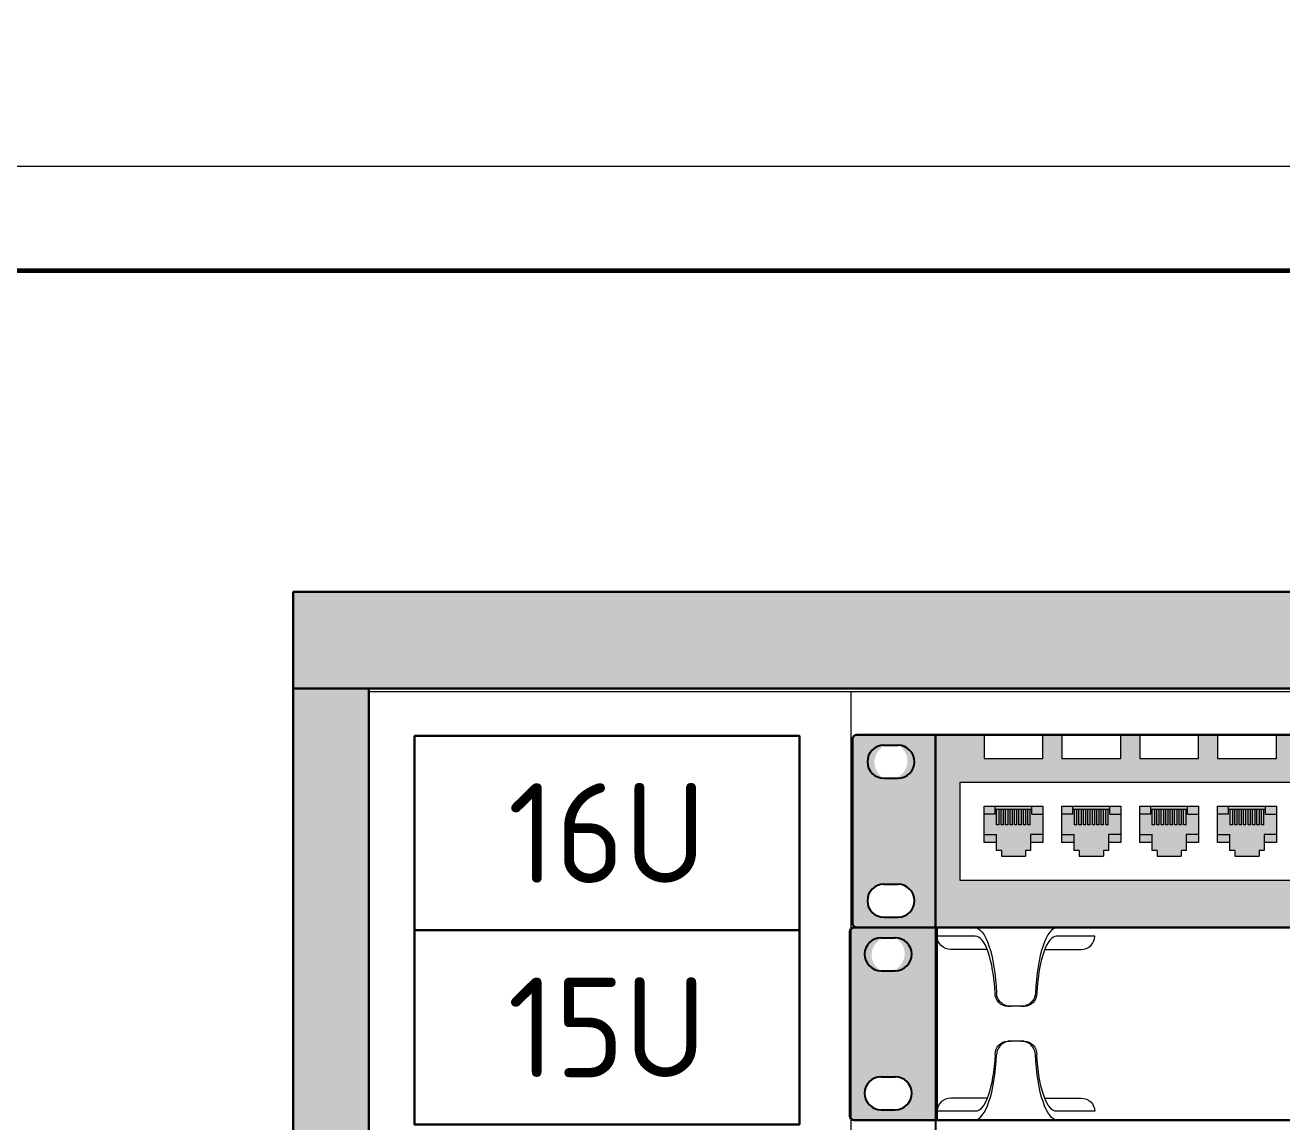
# Model space of a CAD drawing. Header units: millimetres. Extents: x -695119 to 412940, y -249585 to 622758.
# Drawn here: x -480843 to -474848, y 90514 to 95744 of the extents above; entities that cross this region are included whole.
import ezdxf

# ---------------------------------------------------------------- set-up
doc = ezdxf.new("R2010")
doc.units = ezdxf.units.MM
doc.layers.add('(АР) Текст', color=7, linetype='Continuous', lineweight=25)
doc.layers.add('__ФОРМАТ', color=7, linetype='Continuous', lineweight=40)
doc.layers.add('Границы листа', color=7, linetype='Continuous', lineweight=0, plot=False)
doc.styles.add('GOST-2.304_Type-B_italic', font='')
doc.styles.get("Standard").update_dxf_attribs({"font": ''})
doc.styles.get('GOST-2.304_Type-B_italic').set_extended_font_data('GOST type B')
doc.styles.get('Standard').set_extended_font_data('GOST type B')

# ---------------------------------------------------------------- blocks, each defined once
blk = doc.blocks.new('*U12')
at = {"lineweight": -2}
blk.add_lwpolyline([(20, 5), (415, 5), (415, 292), (20, 292)], close=True, dxfattribs=at)
at = {"layer": 'Границы листа'}
blk.add_lwpolyline([(420, 0), (0, 0), (0, 297), (420, 297)], close=True, dxfattribs=at)
at = {"lineweight": 13, "oblique": 10, "flags": 8}
blk.add_attdef('ФОРМАТ', (380.942, 1.118), '', height=3, dxfattribs=at)
blk = doc.blocks.new('Органайзер1U')
at = {"ltscale": 10}
h = blk.add_hatch(color=256, dxfattribs=at)
h.set_gradient(color1=(255, 255, 255), rotation=45, one_color=1, tint=1, name='CYLINDER')
h.paths.add_polyline_path([(2213, -0.2), (2403, -0.2, 0.41423), (2413, 9.8), (2413, 429.8, 0.414197), (2403, 439.8), (2213, 439.8)])
h.paths.add_polyline_path([(2308.9, 341, 0.918324), (2341.3, 416.1, 0.918324)], flags=16)
h.paths.add_polyline_path([(2308.9, 98.6), (2341.3, 98.6, -1), (2341.3, 23.5), (2308.9, 23.5, -1)], flags=16)
h.paths.add_polyline_path([(-2413, 9.8, 0.414197), (-2403, -0.2), (-2213, -0.2), (-2213, 439.8), (-2403, 439.8, 0.41423), (-2413, 429.8)])
h.paths.add_polyline_path([(-2341.3, 341, 0.918324), (-2308.9, 416.1, 0.918324)], flags=16)
h.paths.add_polyline_path([(-2341.3, 98.6), (-2308.9, 98.6, -1), (-2308.9, 23.5), (-2341.3, 23.5, -1)], flags=16)
at = {"color": 0}
for p, q in [((-2213, -0.2), (-2213, 439.8)), ((-2341.3, 416.1), (-2308.9, 416.1)), ((-2341.3, 341), (-2308.9, 341)), ((-2341.3, 98.6), (-2308.9, 98.6)), ((-2341.3, 23.5), (-2308.9, 23.5))]:
    blk.add_line(p, q, dxfattribs=at)
at = {"lineweight": 9}
for p, q in [((-2126.1, 419.7, 323.2), (-2213, 419.7, 20)), ((-1853.3, 419.7, 20), (-1940.2, 419.7, 323.2)), ((-2098.8, 389.7, 310.5), (-2181.8, 389.7, 40)), ((-1967.5, 389.7, 310.5), (-1884.5, 389.7, 40)), ((-2014.3, 259.8, 472.7), (-2052, 259.8, 472.7)), ((-2052, 259.8, 472.7), (-2045.6, 259.8, 495)), ((-2020.7, 259.8, 495), (-2014.3, 259.8, 472.7)), ((-2014.3, 179.8, 472.7), (-2052, 179.8, 472.7)), ((-2052, 179.8, 472.7), (-2045.6, 179.8, 495)), ((-2020.7, 179.8, 495), (-2014.3, 179.8, 472.7)), ((-2098.8, 50, 310.5), (-2181.8, 50, 40)), ((-1967.5, 50, 310.5), (-1884.5, 50, 40)), ((-2126.1, 20, 323.2), (-2213, 20, 20)), ((-1853.3, 20, 20), (-1940.2, 20, 323.2))]:
    blk.add_line(p, q, dxfattribs=at)
at = {"lineweight": 30, "ltscale": 10}
for points in [[(-2403, 439.8), (2403, 439.8)], [(-2413, 9.8), (-2413, 429.8)], [(2403, -0.2), (-2403, -0.2)]]:
    blk.add_lwpolyline(points, dxfattribs=at)
at = {"lineweight": 30}
for centre, start, end in [((-2403, 429.8), 90, 180), ((-2403, 9.8), 180, 270)]:
    blk.add_arc(centre, 10, start, end, dxfattribs=at)
at = {"color": 0}
for centre, start, end in [((-2341.3, 378.6), 90, 270), ((-2308.9, 378.6), 270, 90), ((-2341.3, 61.1), 90, 270), ((-2308.9, 61.1), 270, 90)]:
    blk.add_arc(centre, 37.6, start, end, dxfattribs=at)
at = {"lineweight": 9, "extrusion": (-0.275637, -3.86225e-05, -0.961262)}
blk.add_arc((-290, 2102.8, 111.3), 30, 0.0084, 90.0077, dxfattribs=at)
at = {"lineweight": 9, "extrusion": (0.275637, -3.86225e-05, -0.961262)}
blk.add_arc((289.5, -1806, -1009.6), 30, 89.9923, 179.9916, dxfattribs=at)
at = {"lineweight": 9, "extrusion": (-0.275637, 3.86225e-05, -0.961262)}
blk.add_arc((-149.6, 2102.8, 111.3), 30, 89.9923, 179.9916, dxfattribs=at)
at = {"lineweight": 9, "extrusion": (0.275637, 3.86225e-05, -0.961262)}
blk.add_arc((150.2, -1806, -1009.6), 30, 0.0084, 90.0077, dxfattribs=at)
at = {"lineweight": 9, "extrusion": (0.961262, -6.12038e-17, -0.275637)}
blk.add_ellipse((-2127.9, 261.5, 316.9), major_axis=(51.1, 0, 178.1), ratio=0.961262, start_param=-1.580604, end_param=-0.159207, dxfattribs=at)
at = {"lineweight": 9, "extrusion": (0.961262, 6.12038e-17, 0.275637)}
for centre, major_axis, start_param, end_param in [((-1938.4, 261.5, 316.9), (-51.1, 0, 178.1), -1.580604, -0.159207), ((-1941, 262.2, 325.9), (-45.1, 0, 157.4), 4.69506, 6.107426)]:
    blk.add_ellipse(centre, major_axis=major_axis, ratio=0.961262, start_param=start_param, end_param=end_param, dxfattribs=at)
at = {"lineweight": 9, "extrusion": (-9.99013e-30, -1.95922e-16, -1)}
blk.add_ellipse((-2181.8, 419.7, 40), major_axis=(-31.2, 0), ratio=0.961262, start_param=-1.570796, end_param=0, dxfattribs=at)
at = {"lineweight": 9, "extrusion": (-0.961262, 6.12038e-17, 0.275637)}
blk.add_ellipse((-2125.3, 262.2, 325.9), major_axis=(45.1, 0, 157.4), ratio=0.961262, start_param=0.175759, end_param=1.588125, dxfattribs=at)
at = {"lineweight": 9}
for centre, major_axis in [((-1884.5, 419.7, 40), (31.2, 0)), ((-2181.8, 20, 40), (-31.2, 0))]:
    blk.add_ellipse(centre, major_axis=major_axis, ratio=0.961262, start_param=-1.570796, end_param=0, dxfattribs=at)
at = {"lineweight": 9, "extrusion": (-0.961262, -6.12038e-17, 0.275637)}
blk.add_ellipse((-2127.9, 178.1, 316.9), major_axis=(51.1, 0, 178.1), ratio=0.961262, start_param=-1.580604, end_param=-0.159207, dxfattribs=at)
at = {"lineweight": 9, "extrusion": (0.961262, 6.12038e-17, -0.275637)}
blk.add_ellipse((-2125.3, 177.4, 325.9), major_axis=(45.1, 0, 157.4), ratio=0.961262, start_param=0.175759, end_param=1.588125, dxfattribs=at)
at = {"lineweight": 9, "extrusion": (-0.961262, 6.12038e-17, -0.275637)}
for centre, major_axis, start_param, end_param in [((-1938.4, 178.1, 316.9), (-51.1, 0, 178.1), -1.580604, -0.159207), ((-1941, 177.4, 325.9), (-45.1, 0, 157.4), 4.69506, 6.107426)]:
    blk.add_ellipse(centre, major_axis=major_axis, ratio=0.961262, start_param=start_param, end_param=end_param, dxfattribs=at)
at = {"lineweight": 9, "extrusion": (9.99013e-30, 1.95922e-16, -1)}
blk.add_ellipse((-1884.5, 20, 40), major_axis=(31.2, 0), ratio=0.961262, start_param=-1.570796, end_param=0, dxfattribs=at)
at = {"lineweight": 9}
for points in [[(-2097.2, 389.7, 315.2), (-2097.2, 389.7, 315.2), (-2097.3, 389.7, 315.2), (-2097.3, 389.7, 315.2)], [(-2097.2, 389.7, 315.2), (-2097.2, 389.7, 315.2), (-2097.3, 389.7, 315.2), (-2097.3, 389.7, 315.2)], [(-1969, 389.7, 315.2), (-1969, 389.7, 315.2), (-1969.1, 389.7, 315.2), (-1969.1, 389.7, 315.2)], [(-1969, 389.7, 315.2), (-1969, 389.7, 315.2), (-1969.1, 389.7, 315.2), (-1969.1, 389.7, 315.2)]]:
    blk.add_open_spline(points, degree=3, dxfattribs=at)
for points, knots in [([(-2045.6, 259.8, 495), (-2047.5, 259.8, 495), (-2049.6, 260, 495), (-2053.6, 260.7, 495), (-2055.6, 261.3, 495.1), (-2059.4, 262.8, 495), (-2061.3, 263.8, 495), (-2064.7, 266, 495), (-2066.3, 267.2, 495), (-2069.1, 269.9, 494.9), (-2070.4, 271.4, 494.8), (-2072.7, 274.6, 494.6), (-2073.8, 276.4, 494.4), (-2075.5, 280.1, 494.1), (-2076.1, 282, 493.9), (-2077.1, 285.9, 493.4), (-2077.3, 287.9, 493.1), (-2077.4, 289.8, 492.8)], [18.612291, 18.612291, 18.612291, 18.612291, 19.195929, 19.195929, 19.779566, 19.779566, 20.363204, 20.363204, 20.946842, 20.946842, 21.522754, 21.522754, 22.098666, 22.098666, 22.674578, 22.674578, 23.250457, 23.250457, 23.250457, 23.250457]), ([(-1988.9, 289.8, 492.8), (-1989, 287.9, 493.1), (-1989.2, 285.9, 493.4), (-1990.2, 282.1, 493.9), (-1990.8, 280.1, 494.1), (-1992.5, 276.5, 494.4), (-1993.5, 274.7, 494.6), (-1995.9, 271.4, 494.8), (-1997.2, 270, 494.9), (-2000, 267.3, 495), (-2001.5, 266, 495), (-2005, 263.8, 495), (-2006.8, 262.8, 495), (-2010.7, 261.3, 495.1), (-2012.7, 260.7, 495), (-2016.7, 260, 495), (-2018.7, 259.8, 495), (-2020.7, 259.8, 495)], [4.570415, 4.570415, 4.570415, 4.570415, 5.143883, 5.143883, 5.717385, 5.717385, 6.290887, 6.290887, 6.864388, 6.864388, 7.450436, 7.450436, 8.036484, 8.036484, 8.622531, 8.622531, 9.208579, 9.208579, 9.208579, 9.208579]), ([(-2045.6, 179.8, 495), (-2047.5, 179.8, 495), (-2049.6, 179.7, 495), (-2053.6, 178.9, 495), (-2055.6, 178.3, 495.1), (-2059.4, 176.8, 495), (-2061.3, 175.9, 495), (-2064.7, 173.7, 495), (-2066.3, 172.4, 495), (-2069.1, 169.7, 494.9), (-2070.4, 168.3, 494.8), (-2072.7, 165, 494.6), (-2073.8, 163.2, 494.4), (-2075.5, 159.5, 494.1), (-2076.1, 157.6, 493.9), (-2077.1, 153.7, 493.4), (-2077.3, 151.8, 493.1), (-2077.4, 149.9, 492.8)], [18.612291, 18.612291, 18.612291, 18.612291, 19.195929, 19.195929, 19.779566, 19.779566, 20.363204, 20.363204, 20.946842, 20.946842, 21.522754, 21.522754, 22.098666, 22.098666, 22.674578, 22.674578, 23.250457, 23.250457, 23.250457, 23.250457]), ([(-1988.9, 149.9, 492.8), (-1989, 151.8, 493.1), (-1989.2, 153.7, 493.4), (-1990.2, 157.6, 493.9), (-1990.8, 159.5, 494.1), (-1992.5, 163.2, 494.4), (-1993.5, 164.9, 494.6), (-1995.9, 168.2, 494.8), (-1997.2, 169.7, 494.9), (-2000, 172.4, 495), (-2001.5, 173.6, 495), (-2005, 175.8, 495), (-2006.8, 176.8, 495), (-2010.7, 178.3, 495.1), (-2012.7, 178.9, 495), (-2016.7, 179.7, 495), (-2018.7, 179.8, 495), (-2020.7, 179.8, 495)], [4.570415, 4.570415, 4.570415, 4.570415, 5.143883, 5.143883, 5.717385, 5.717385, 6.290887, 6.290887, 6.864388, 6.864388, 7.450436, 7.450436, 8.036484, 8.036484, 8.622531, 8.622531, 9.208579, 9.208579, 9.208579, 9.208579])]:
    blk.add_open_spline(points, degree=3, knots=knots, dxfattribs=at)
blk = doc.blocks.new('24_port')
at = {"ltscale": 10}
h = blk.add_hatch(color=256, dxfattribs=at)
h.set_gradient(color1=(230, 230, 230), color2=(232, 232, 232), rotation=45, one_color=1, tint=0.91, name='CYLINDER')
h.paths.add_polyline_path([(-2413, 10, 0.414214), (-2403, 0), (-2223, 0), (-2223, 440), (-2403, 440, 0.414214), (-2413, 430)])
h.paths.add_polyline_path([(-2341.3, 98.8), (-2308.9, 98.8, -1), (-2308.9, 23.7), (-2341.3, 23.7, -1)], flags=16)
h.paths.add_polyline_path([(-2341.3, 341.2, 0.918324), (-2308.9, 416.3, 0.918324)], flags=16)
h.paths.add_polyline_path([(2413, 430, 0.414214), (2403, 440), (2223, 440), (2223, 0), (2403, 0, 0.414214), (2413, 10)])
h.paths.add_polyline_path([(2308.9, 341.2, 0.918324), (2341.3, 416.3, 0.918324)], flags=16)
h.paths.add_polyline_path([(2308.9, 98.8), (2341.3, 98.8, -1), (2341.3, 23.7), (2308.9, 23.7, -1)], flags=16)
h = blk.add_hatch(color=256, dxfattribs=at)
h.set_gradient(color1=(230, 230, 230), color2=(232, 232, 232), rotation=45, one_color=1, tint=0.91, name='CYLINDER')
h.paths.add_polyline_path([(2223, 0), (2223, 440), (2112.5, 440), (2112.5, 385.8), (1978, 385.8), (1978, 440), (1934.6, 440), (1934.6, 385.8), (1800.1, 385.8), (1800.1, 440), (1756.8, 440), (1756.8, 385.8), (1622.3, 385.8), (1622.3, 440), (1578.9, 440), (1578.9, 385.8), (1444.5, 385.8), (1444.5, 440), (1401.1, 440), (1401.1, 385.8), (1266.6, 385.8), (1266.6, 440), (1223.3, 440), (1223.3, 385.8), (1088.8, 385.8), (1088.8, 440), (1045.4, 440), (1045.4, 385.8), (910.9, 385.8), (910.9, 440), (867.6, 440), (867.6, 385.8), (733.1, 385.8), (733.1, 440), (689.7, 440), (689.7, 385.8), (555.3, 385.8), (555.3, 440), (511.9, 440), (511.9, 385.8), (377.4, 385.8), (377.4, 440), (334.1, 440), (334.1, 385.8), (199.6, 385.8), (199.6, 440), (156.2, 440), (156.2, 385.8), (21.7, 385.8), (21.7, 440), (-21.6, 440), (-21.6, 385.8), (-156.1, 385.8), (-156.1, 440), (-199.5, 440), (-199.5, 385.8), (-333.9, 385.8), (-333.9, 440), (-377.3, 440), (-377.3, 385.8), (-511.8, 385.8), (-511.8, 440), (-555.1, 440), (-555.1, 385.8), (-689.6, 385.8), (-689.6, 440), (-733, 440), (-733, 385.8), (-867.5, 385.8), (-867.5, 440), (-910.8, 440), (-910.8, 385.8), (-1045.3, 385.8), (-1045.3, 440), (-1088.7, 440), (-1088.7, 385.8), (-1223.1, 385.8), (-1223.1, 440), (-1266.5, 440), (-1266.5, 385.8), (-1401, 385.8), (-1401, 440), (-1444.3, 440), (-1444.3, 385.8), (-1578.8, 385.8), (-1578.8, 440), (-1622.2, 440), (-1622.2, 385.8), (-1756.7, 385.8), (-1756.7, 440), (-1800, 440), (-1800, 385.8), (-1934.5, 385.8), (-1934.5, 440), (-1977.9, 440), (-1977.9, 385.8), (-2112.3, 385.8), (-2112.3, 440), (-2223, 440), (-2223, 0)])
h.paths.add_polyline_path([(-2167.7, 108.4), (-2167.7, 331.6), (2167.7, 331.6), (2167.7, 108.4)], flags=16)
h.paths.add_polyline_path([(-116.7, 162.7), (-116.7, 176.2), (-128, 176.2), (-128, 194.3), (-156.1, 194.3), (-156.1, 277.3), (-21.6, 277.3), (-21.6, 194.3), (-50, 194.3), (-50, 176.2), (-61.3, 176.2), (-61.3, 162.7)], flags=0)
h.paths.add_polyline_path([(-199.5, 194.3), (-227.8, 194.3), (-227.8, 176.2), (-239.1, 176.2), (-239.1, 162.7), (-294.5, 162.7), (-294.5, 176.2), (-305.8, 176.2), (-305.8, 194.3), (-333.9, 194.3), (-333.9, 277.3), (-199.5, 277.3)], flags=0)
h.paths.add_polyline_path([(21.7, 194.3), (21.7, 277.3), (156.2, 277.3), (156.2, 194.3), (127.9, 194.3), (127.9, 176.2), (116.6, 176.2), (116.6, 162.7), (61.1, 162.7), (61.1, 176.2), (49.8, 176.2), (49.8, 194.3)], flags=0)
h.paths.add_polyline_path([(-377.3, 194.3), (-405.7, 194.3), (-405.7, 176.2), (-416.9, 176.2), (-416.9, 162.7), (-472.4, 162.7), (-472.4, 176.2), (-483.7, 176.2), (-483.7, 194.3), (-511.8, 194.3), (-511.8, 277.3), (-377.3, 277.3)], flags=0)
h.paths.add_polyline_path([(199.6, 194.3), (199.6, 277.3), (334.1, 277.3), (334.1, 194.3), (305.7, 194.3), (305.7, 176.2), (294.4, 176.2), (294.4, 162.7), (239, 162.7), (239, 176.2), (227.7, 176.2), (227.7, 194.3)], flags=0)
h.paths.add_polyline_path([(-555.1, 194.3), (-583.5, 194.3), (-583.5, 176.2), (-594.8, 176.2), (-594.8, 162.7), (-650.2, 162.7), (-650.2, 176.2), (-661.5, 176.2), (-661.5, 194.3), (-689.6, 194.3), (-689.6, 277.3), (-555.1, 277.3)], flags=0)
h.paths.add_polyline_path([(377.4, 194.3), (377.4, 277.3), (511.9, 277.3), (511.9, 194.3), (483.5, 194.3), (483.5, 176.2), (472.3, 176.2), (472.3, 162.7), (416.8, 162.7), (416.8, 176.2), (405.5, 176.2), (405.5, 194.3)], flags=0)
h.paths.add_polyline_path([(-733, 194.3), (-761.3, 194.3), (-761.3, 176.2), (-772.6, 176.2), (-772.6, 162.7), (-828.1, 162.7), (-828.1, 176.2), (-839.4, 176.2), (-839.4, 194.3), (-867.5, 194.3), (-867.5, 277.3), (-733, 277.3)], flags=0)
h.paths.add_polyline_path([(555.3, 194.3), (555.3, 277.3), (689.7, 277.3), (689.7, 194.3), (661.4, 194.3), (661.4, 176.2), (650.1, 176.2), (650.1, 162.7), (594.7, 162.7), (594.7, 176.2), (583.4, 176.2), (583.4, 194.3)], flags=0)
h.paths.add_polyline_path([(-910.8, 194.3), (-939.2, 194.3), (-939.2, 176.2), (-950.5, 176.2), (-950.5, 162.7), (-1005.9, 162.7), (-1005.9, 176.2), (-1017.2, 176.2), (-1017.2, 194.3), (-1045.3, 194.3), (-1045.3, 277.3), (-910.8, 277.3)], flags=0)
h.paths.add_polyline_path([(733.1, 194.3), (733.1, 277.3), (867.6, 277.3), (867.6, 194.3), (839.2, 194.3), (839.2, 176.2), (827.9, 176.2), (827.9, 162.7), (772.5, 162.7), (772.5, 176.2), (761.2, 176.2), (761.2, 194.3)], flags=0)
h.paths.add_polyline_path([(-1088.7, 194.3), (-1117, 194.3), (-1117, 176.2), (-1128.3, 176.2), (-1128.3, 162.7), (-1183.7, 162.7), (-1183.7, 176.2), (-1195, 176.2), (-1195, 194.3), (-1223.1, 194.3), (-1223.1, 277.3), (-1088.7, 277.3)], flags=0)
h.paths.add_polyline_path([(910.9, 194.3), (910.9, 277.3), (1045.4, 277.3), (1045.4, 194.3), (1017.1, 194.3), (1017.1, 176.2), (1005.8, 176.2), (1005.8, 162.7), (950.3, 162.7), (950.3, 176.2), (939, 176.2), (939, 194.3)], flags=0)
h.paths.add_polyline_path([(-1266.5, 194.3), (-1294.9, 194.3), (-1294.9, 176.2), (-1306.1, 176.2), (-1306.1, 162.7), (-1361.6, 162.7), (-1361.6, 176.2), (-1372.9, 176.2), (-1372.9, 194.3), (-1401, 194.3), (-1401, 277.3), (-1266.5, 277.3)], flags=0)
h.paths.add_polyline_path([(1088.8, 194.3), (1088.8, 277.3), (1223.3, 277.3), (1223.3, 194.3), (1194.9, 194.3), (1194.9, 176.2), (1183.6, 176.2), (1183.6, 162.7), (1128.2, 162.7), (1128.2, 176.2), (1116.9, 176.2), (1116.9, 194.3)], flags=0)
h.paths.add_polyline_path([(-1444.3, 194.3), (-1472.7, 194.3), (-1472.7, 176.2), (-1484, 176.2), (-1484, 162.7), (-1539.4, 162.7), (-1539.4, 176.2), (-1550.7, 176.2), (-1550.7, 194.3), (-1578.8, 194.3), (-1578.8, 277.3), (-1444.3, 277.3)], flags=0)
h.paths.add_polyline_path([(1266.6, 194.3), (1266.6, 277.3), (1401.1, 277.3), (1401.1, 194.3), (1372.8, 194.3), (1372.8, 176.2), (1361.5, 176.2), (1361.5, 162.7), (1306, 162.7), (1306, 176.2), (1294.7, 176.2), (1294.7, 194.3)], flags=0)
h.paths.add_polyline_path([(-1622.2, 194.3), (-1650.5, 194.3), (-1650.5, 176.2), (-1661.8, 176.2), (-1661.8, 162.7), (-1717.3, 162.7), (-1717.3, 176.2), (-1728.6, 176.2), (-1728.6, 194.3), (-1756.7, 194.3), (-1756.7, 277.3), (-1622.2, 277.3)], flags=0)
h.paths.add_polyline_path([(1444.5, 194.3), (1444.5, 277.3), (1578.9, 277.3), (1578.9, 194.3), (1550.6, 194.3), (1550.6, 176.2), (1539.3, 176.2), (1539.3, 162.7), (1483.9, 162.7), (1483.9, 176.2), (1472.6, 176.2), (1472.6, 194.3)], flags=0)
h.paths.add_polyline_path([(-1800, 194.3), (-1828.4, 194.3), (-1828.4, 176.2), (-1839.7, 176.2), (-1839.7, 162.7), (-1895.1, 162.7), (-1895.1, 176.2), (-1906.4, 176.2), (-1906.4, 194.3), (-1934.5, 194.3), (-1934.5, 277.3), (-1800, 277.3)], flags=0)
h.paths.add_polyline_path([(1622.3, 194.3), (1622.3, 277.3), (1756.8, 277.3), (1756.8, 194.3), (1728.4, 194.3), (1728.4, 176.2), (1717.1, 176.2), (1717.1, 162.7), (1661.7, 162.7), (1661.7, 176.2), (1650.4, 176.2), (1650.4, 194.3)], flags=0)
h.paths.add_polyline_path([(-1977.9, 194.3), (-2006.2, 194.3), (-2006.2, 176.2), (-2017.5, 176.2), (-2017.5, 162.7), (-2072.9, 162.7), (-2072.9, 176.2), (-2084.2, 176.2), (-2084.2, 194.3), (-2112.3, 194.3), (-2112.3, 277.3), (-1977.9, 277.3)], flags=0)
h.paths.add_polyline_path([(1800.1, 194.3), (1800.1, 277.3), (1934.6, 277.3), (1934.6, 194.3), (1906.3, 194.3), (1906.3, 176.2), (1895, 176.2), (1895, 162.7), (1839.5, 162.7), (1839.5, 176.2), (1828.2, 176.2), (1828.2, 194.3)], flags=0)
h.paths.add_polyline_path([(1978, 194.3), (1978, 277.3), (2112.5, 277.3), (2112.5, 194.3), (2084.1, 194.3), (2084.1, 176.2), (2072.8, 176.2), (2072.8, 162.7), (2017.4, 162.7), (2017.4, 176.2), (2006.1, 176.2), (2006.1, 194.3)], flags=0)
at = {"color": 0}
for p, q in [((-2223, 0), (-2223, 440)), ((-2341.3, 416.3), (-2308.9, 416.3)), ((-2341.3, 341.2), (-2308.9, 341.2)), ((-2341.3, 98.8), (-2308.9, 98.8)), ((-2341.3, 23.7), (-2308.9, 23.7))]:
    blk.add_line(p, q, dxfattribs=at)
at = {"lineweight": 5, "ltscale": 10}
for p, q in [((-2167.7, 331.6), (2167.7, 331.6)), ((-2167.7, 331.6), (-2167.7, 108.4)), ((-2072.9, 162.7), (-2017.5, 162.7)), ((-1895.1, 162.7), (-1839.7, 162.7)), ((-1717.3, 162.7), (-1661.8, 162.7)), ((-1539.4, 162.7), (-1484, 162.7)), ((-2167.7, 108.4), (2167.7, 108.4))]:
    blk.add_line(p, q, dxfattribs=at)
at = {"lineweight": 5}
for p, q in [((-2112.3, 277.3), (-1977.9, 277.3)), ((-2112.3, 194.3), (-2112.3, 277.3)), ((-2087.2, 258.5), (-2112.3, 258.5)), ((-2087.2, 258.5), (-2087.2, 277.3)), ((-2087.2, 270.1), (-2003.2, 270.1)), ((-2083.7, 234.2), (-2083.7, 270.1)), ((-2078, 234.2), (-2078, 270.1)), ((-2073.4, 234.2), (-2073.4, 270.1)), ((-2067.9, 234.2), (-2067.9, 270.1)), ((-2063.4, 234.2), (-2063.4, 270.1)), ((-2057.6, 234.2), (-2057.6, 270.1)), ((-2053.1, 234.2), (-2053.1, 270.1)), ((-2047.6, 234.2), (-2047.6, 270.1)), ((-2042.8, 234.2), (-2042.8, 270.1)), ((-2037.3, 234.2), (-2037.3, 270.1)), ((-2032.8, 234.2), (-2032.8, 270.1)), ((-2027, 234.2), (-2027, 270.1)), ((-2022.5, 234.2), (-2022.5, 270.1)), ((-2017, 234.2), (-2017, 270.1)), ((-2012.2, 234.2), (-2012.2, 270.1)), ((-2006.7, 234.2), (-2006.7, 270.1)), ((-2003.2, 258.5), (-2003.2, 277.3)), ((-2003.2, 258.5), (-1977.9, 258.5)), ((-1977.9, 277.3), (-1977.9, 194.3)), ((-1934.5, 277.3), (-1800, 277.3)), ((-1934.5, 194.3), (-1934.5, 277.3)), ((-1909.4, 258.5), (-1934.5, 258.5)), ((-1909.4, 258.5), (-1909.4, 277.3)), ((-1909.4, 270.1), (-1825.4, 270.1)), ((-1905.9, 234.2), (-1905.9, 270.1)), ((-1900.1, 234.2), (-1900.1, 270.1)), ((-1895.6, 234.2), (-1895.6, 270.1)), ((-1890.1, 234.2), (-1890.1, 270.1)), ((-1885.6, 234.2), (-1885.6, 270.1)), ((-1879.8, 234.2), (-1879.8, 270.1)), ((-1875.3, 234.2), (-1875.3, 270.1)), ((-1869.8, 234.2), (-1869.8, 270.1)), ((-1865, 234.2), (-1865, 270.1)), ((-1859.5, 234.2), (-1859.5, 270.1)), ((-1855, 234.2), (-1855, 270.1)), ((-1849.2, 234.2), (-1849.2, 270.1)), ((-1844.7, 234.2), (-1844.7, 270.1)), ((-1839.2, 234.2), (-1839.2, 270.1)), ((-1834.4, 234.2), (-1834.4, 270.1)), ((-1828.9, 234.2), (-1828.9, 270.1)), ((-1825.4, 258.5), (-1825.4, 277.3)), ((-1825.4, 258.5), (-1800, 258.5)), ((-1800, 277.3), (-1800, 194.3)), ((-1756.7, 277.3), (-1622.2, 277.3)), ((-1756.7, 194.3), (-1756.7, 277.3)), ((-1731.6, 258.5), (-1756.7, 258.5)), ((-1731.6, 258.5), (-1731.6, 277.3)), ((-1731.6, 270.1), (-1647.5, 270.1)), ((-1728.1, 234.2), (-1728.1, 270.1)), ((-1722.3, 234.2), (-1722.3, 270.1)), ((-1717.8, 234.2), (-1717.8, 270.1)), ((-1712.2, 234.2), (-1712.2, 270.1)), ((-1707.7, 234.2), (-1707.7, 270.1)), ((-1702, 234.2), (-1702, 270.1)), ((-1697.4, 234.2), (-1697.4, 270.1)), ((-1691.9, 234.2), (-1691.9, 270.1)), ((-1687.2, 234.2), (-1687.2, 270.1)), ((-1681.6, 234.2), (-1681.6, 270.1)), ((-1677.1, 234.2), (-1677.1, 270.1)), ((-1671.4, 234.2), (-1671.4, 270.1)), ((-1666.8, 234.2), (-1666.8, 270.1)), ((-1661.3, 234.2), (-1661.3, 270.1)), ((-1656.6, 234.2), (-1656.6, 270.1)), ((-1651, 234.2), (-1651, 270.1)), ((-1647.5, 258.5), (-1647.5, 277.3)), ((-1647.5, 258.5), (-1622.2, 258.5)), ((-1622.2, 277.3), (-1622.2, 194.3)), ((-1578.8, 277.3), (-1444.3, 277.3)), ((-1578.8, 194.3), (-1578.8, 277.3)), ((-1553.7, 258.5), (-1578.8, 258.5)), ((-1553.7, 258.5), (-1553.7, 277.3)), ((-1553.7, 270.1), (-1469.7, 270.1)), ((-1550.2, 234.2), (-1550.2, 270.1)), ((-1544.4, 234.2), (-1544.4, 270.1)), ((-1539.9, 234.2), (-1539.9, 270.1)), ((-1534.4, 234.2), (-1534.4, 270.1)), ((-1529.9, 234.2), (-1529.9, 270.1)), ((-1524.1, 234.2), (-1524.1, 270.1)), ((-1519.6, 234.2), (-1519.6, 270.1)), ((-1514.1, 234.2), (-1514.1, 270.1)), ((-1509.3, 234.2), (-1509.3, 270.1)), ((-1503.8, 234.2), (-1503.8, 270.1)), ((-1499.3, 234.2), (-1499.3, 270.1)), ((-1493.5, 234.2), (-1493.5, 270.1)), ((-1489, 234.2), (-1489, 270.1)), ((-1483.5, 234.2), (-1483.5, 270.1)), ((-1478.7, 234.2), (-1478.7, 270.1)), ((-1473.2, 234.2), (-1473.2, 270.1)), ((-1469.7, 258.5), (-1469.7, 277.3)), ((-1469.7, 258.5), (-1444.3, 258.5)), ((-1444.3, 277.3), (-1444.3, 194.3)), ((-2078, 234.2), (-2083.7, 234.2)), ((-2067.9, 234.2), (-2073.4, 234.2)), ((-2057.6, 234.2), (-2063.4, 234.2)), ((-2047.6, 234.2), (-2053.1, 234.2)), ((-2037.3, 234.2), (-2042.8, 234.2)), ((-2027, 234.2), (-2032.8, 234.2)), ((-2017, 234.2), (-2022.5, 234.2)), ((-2006.7, 234.2), (-2012.2, 234.2)), ((-1900.1, 234.2), (-1905.9, 234.2)), ((-1890.1, 234.2), (-1895.6, 234.2)), ((-1879.8, 234.2), (-1885.6, 234.2)), ((-1869.8, 234.2), (-1875.3, 234.2)), ((-1859.5, 234.2), (-1865, 234.2)), ((-1849.2, 234.2), (-1855, 234.2)), ((-1839.2, 234.2), (-1844.7, 234.2)), ((-1828.9, 234.2), (-1834.4, 234.2)), ((-1722.3, 234.2), (-1728.1, 234.2)), ((-1712.2, 234.2), (-1717.8, 234.2)), ((-1702, 234.2), (-1707.7, 234.2)), ((-1691.9, 234.2), (-1697.4, 234.2)), ((-1681.6, 234.2), (-1687.2, 234.2)), ((-1671.4, 234.2), (-1677.1, 234.2)), ((-1661.3, 234.2), (-1666.8, 234.2)), ((-1651, 234.2), (-1656.6, 234.2)), ((-1544.4, 234.2), (-1550.2, 234.2)), ((-1534.4, 234.2), (-1539.9, 234.2)), ((-1524.1, 234.2), (-1529.9, 234.2)), ((-1514.1, 234.2), (-1519.6, 234.2)), ((-1503.8, 234.2), (-1509.3, 234.2)), ((-1493.5, 234.2), (-1499.3, 234.2)), ((-1483.5, 234.2), (-1489, 234.2)), ((-1473.2, 234.2), (-1478.7, 234.2)), ((-2112.3, 212.8), (-2084.2, 212.8)), ((-2084.2, 176.2), (-2084.2, 212.8)), ((-2006.2, 212.8), (-2006.2, 176.2)), ((-1977.9, 212.8), (-2006.2, 212.8)), ((-1934.5, 212.8), (-1906.4, 212.8)), ((-1906.4, 176.2), (-1906.4, 212.8)), ((-1828.4, 212.8), (-1828.4, 176.2)), ((-1800, 212.8), (-1828.4, 212.8)), ((-1756.7, 212.8), (-1728.6, 212.8)), ((-1728.6, 176.2), (-1728.6, 212.8)), ((-1650.5, 212.8), (-1650.5, 176.2)), ((-1622.2, 212.8), (-1650.5, 212.8)), ((-1578.8, 212.8), (-1550.7, 212.8)), ((-1550.7, 176.2), (-1550.7, 212.8)), ((-1472.7, 212.8), (-1472.7, 176.2)), ((-1444.3, 212.8), (-1472.7, 212.8)), ((-2084.2, 194.3), (-2112.3, 194.3)), ((-2072.9, 176.2), (-2084.2, 176.2)), ((-2072.9, 176.2), (-2072.9, 162.7)), ((-2017.5, 176.2), (-2017.5, 162.7)), ((-2006.2, 176.2), (-2017.5, 176.2)), ((-1977.9, 194.3), (-2006.2, 194.3)), ((-1906.4, 194.3), (-1934.5, 194.3)), ((-1895.1, 176.2), (-1906.4, 176.2)), ((-1895.1, 176.2), (-1895.1, 162.7)), ((-1839.7, 176.2), (-1839.7, 162.7)), ((-1828.4, 176.2), (-1839.7, 176.2)), ((-1800, 194.3), (-1828.4, 194.3)), ((-1728.6, 194.3), (-1756.7, 194.3)), ((-1717.3, 176.2), (-1728.6, 176.2)), ((-1717.3, 176.2), (-1717.3, 162.7)), ((-1661.8, 176.2), (-1661.8, 162.7)), ((-1650.5, 176.2), (-1661.8, 176.2)), ((-1622.2, 194.3), (-1650.5, 194.3)), ((-1550.7, 194.3), (-1578.8, 194.3)), ((-1539.4, 176.2), (-1550.7, 176.2)), ((-1539.4, 176.2), (-1539.4, 162.7)), ((-1484, 176.2), (-1484, 162.7)), ((-1472.7, 176.2), (-1484, 176.2)), ((-1444.3, 194.3), (-1472.7, 194.3))]:
    blk.add_line(p, q, dxfattribs=at)
at = {"lineweight": 30}
for points in [[(-2403, 440), (2403, 440)], [(-2413, 10), (-2413, 430)], [(2403, 0), (-2403, 0)]]:
    blk.add_lwpolyline(points, dxfattribs=at)
at = {"lineweight": 5, "ltscale": 10}
for points in [[(-2112.3, 385.8), (-1977.9, 385.8), (-1977.9, 440), (-2112.3, 440)], [(-1934.5, 385.8), (-1800, 385.8), (-1800, 440), (-1934.5, 440)], [(-1756.7, 385.8), (-1622.2, 385.8), (-1622.2, 440), (-1756.7, 440)], [(-1578.8, 385.8), (-1444.3, 385.8), (-1444.3, 440), (-1578.8, 440)]]:
    blk.add_lwpolyline(points, close=True, dxfattribs=at)
at = {"lineweight": 30}
for centre, start, end in [((-2403, 430), 90, 180), ((-2403, 10), 180, 270)]:
    blk.add_arc(centre, 10, start, end, dxfattribs=at)
at = {"color": 0}
for centre, start, end in [((-2341.3, 378.7), 90, 270), ((-2308.9, 378.7), 270, 90), ((-2341.3, 61.2), 90, 270), ((-2308.9, 61.2), 270, 90)]:
    blk.add_arc(centre, 37.6, start, end, dxfattribs=at)

msp = doc.modelspace()

# ---------------------------------------------------------------- hatches: boundary and pattern name
at = {"lineweight": 0, "true_color": 0xc7c8ca}
h = msp.add_hatch(color=9, dxfattribs=at)
h.dxf.hatch_style = 1
h.paths.add_polyline_path([(-486144.654, 101494.645), (-485920.032, 101494.645), (-485920.032, 106322.772), (-479555.54, 106322.772), (-479555.54, 100860.125), (-479335.354, 100860.125), (-479335.354, 106638.895), (-486144.654, 106638.895)])
h.paths.add_polyline_path([(-485920.032, 101494.645), (-486144.654, 101494.645), (-486144.654, 101201.008), (-485920.032, 101201.008)], flags=17)
h.paths.add_polyline_path([(-485920.032, 101201.008), (-486144.654, 101201.008), (-486144.654, 100860.125), (-485920.032, 100860.125)], flags=17)
h.paths.add_polyline_path([(-479335.354, 100544.764), (-479335.354, 100860.125), (-486144.654, 100860.125), (-486144.654, 100544.764)])
h.paths.add_polyline_path([(-469579.721, 106658.737), (-467351.038, 106658.737), (-467351.038, 107179.201), (-469579.721, 107179.201)], flags=9)
h.paths.add_polyline_path([(-486222.849, 106648.396), (-484185.161, 106648.396), (-484185.161, 107168.86), (-486222.849, 107168.86)], flags=9)
h.paths.add_polyline_path([(-468810.949, 90568.459), (-467368.76, 90568.459), (-467368.76, 91088.922), (-468810.949, 91088.922)], flags=9)
h.paths.add_polyline_path([(-468810.949, 90951.634), (-467368.76, 90951.634), (-467368.76, 91472.098), (-468810.949, 91472.098)], flags=9)
h.paths.add_polyline_path([(-476701.534, 98088.736), (-476035.821, 98088.736), (-476035.821, 98849.55), (-476701.534, 98849.55)], flags=9)
h.paths.add_polyline_path([(-476685.683, 97470.888), (-476051.672, 97470.888), (-476051.672, 98231.702), (-476685.683, 98231.702)], flags=9)
h.paths.add_polyline_path([(-476685.683, 96857.675), (-476051.672, 96857.675), (-476051.672, 97618.489), (-476685.683, 97618.489)], flags=9)
h.paths.add_polyline_path([(-476653.983, 96239.827), (-476083.372, 96239.827), (-476083.372, 97000.641), (-476653.983, 97000.641)], flags=9)
h.paths.add_polyline_path([(-476764.935, 105507.554), (-475972.42, 105507.554), (-475972.42, 106268.368), (-476764.935, 106268.368)], flags=9)
h.paths.add_polyline_path([(-476764.935, 104889.705), (-475972.42, 104889.705), (-475972.42, 105650.519), (-476764.935, 105650.519)], flags=9)
h.paths.add_polyline_path([(-476780.785, 104271.857), (-475956.57, 104271.857), (-475956.57, 105032.671), (-476780.785, 105032.671)], flags=9)
h.paths.add_polyline_path([(-476764.935, 103654.008), (-475972.42, 103654.008), (-475972.42, 104414.823), (-476764.935, 104414.823)], flags=9)
h.paths.add_polyline_path([(-476764.935, 103036.16), (-475972.42, 103036.16), (-475972.42, 103796.974), (-476764.935, 103796.974)], flags=9)
h.paths.add_polyline_path([(-476733.234, 102418.312), (-476004.121, 102418.312), (-476004.121, 103179.126), (-476733.234, 103179.126)], flags=9)
h.paths.add_polyline_path([(-476764.935, 101800.463), (-475972.42, 101800.463), (-475972.42, 102561.277), (-476764.935, 102561.277)], flags=9)
h.paths.add_polyline_path([(-476685.683, 101177.979), (-476051.672, 101177.979), (-476051.672, 101938.793), (-476685.683, 101938.793)], flags=9)
h.paths.add_polyline_path([(-476685.683, 100560.13), (-476051.672, 100560.13), (-476051.672, 101320.944), (-476685.683, 101320.944)], flags=9)
h.paths.add_polyline_path([(-476685.683, 99942.282), (-476051.672, 99942.282), (-476051.672, 100703.096), (-476685.683, 100703.096)], flags=9)
h.paths.add_polyline_path([(-476685.683, 99329.069), (-476051.672, 99329.069), (-476051.672, 100089.883), (-476685.683, 100089.883)], flags=9)
h.paths.add_polyline_path([(-476685.683, 98711.221), (-476051.672, 98711.221), (-476051.672, 99472.035), (-476685.683, 99472.035)], flags=9)
h.paths.add_polyline_path([(-477015.677, 92276.201), (-474195.759, 92276.201), (-474195.759, 93213.332), (-477015.677, 93213.332)], flags=9)
h.paths.add_polyline_path([(-471526.647, 92357.137), (-468660.686, 92357.137), (-468660.686, 92877.601), (-471526.647, 92877.601)], flags=9)
h.paths.add_polyline_path([(-471644.044, 93607.036), (-470383.642, 93607.036), (-470383.642, 94127.5), (-471644.044, 94127.5)], flags=9)
h.paths.add_polyline_path([(-472761.447, 91993.67), (-471099.441, 91993.67), (-471099.441, 92932.335), (-472761.447, 92932.335)], flags=9)
h.paths.add_polyline_path([(-476558.344, 90711.974), (-473820.793, 90711.974), (-473820.793, 91649.105), (-476558.344, 91649.105)], flags=9)
h.paths.add_polyline_path([(-474809.002, 91840.818), (-473690.252, 91840.818), (-473690.252, 92272.068), (-474809.002, 92272.068)], flags=9)
h.paths.add_polyline_path([(-477032.746, 91840.818), (-475963.996, 91840.818), (-475963.996, 92272.068), (-477032.746, 92272.068)], flags=9)
h.paths.add_polyline_path([(-470620.257, 90983.33), (-469826.43, 90983.33), (-469826.43, 91503.794), (-470620.257, 91503.794)], flags=9)
h.paths.add_polyline_path([(-477321.97, 94115.005), (-473307.305, 94115.005), (-473307.305, 94635.469), (-477321.97, 94635.469)], flags=9)
h = msp.add_hatch(color=9, dxfattribs=at)
h.dxf.hatch_style = 1
h.paths.add_polyline_path([(-479203.762, 92580.017), (-479564.329, 92580.017), (-479564.329, 77459.794), (-479203.762, 77459.794)])
h.paths.add_polyline_path([(-476123.448, 93041.057), (-479564.329, 93041.057), (-479564.329, 92580.017), (-479203.762, 92580.017), (-476123.448, 92580.017)])
h.paths.add_polyline_path([(-475014.203, 93041.057), (-476123.448, 93041.057), (-476123.448, 92580.017), (-475014.085, 92580.017)])
h.paths.add_polyline_path([(-474626.291, 93041.057), (-475014.203, 93041.057), (-475014.085, 92580.017), (-474626.291, 92580.017)])
h.paths.add_polyline_path([(-474271.126, 93041.057), (-474626.291, 93041.057), (-474626.291, 92580.017), (-474271.126, 92580.017)])
h.paths.add_polyline_path([(-464670.165, 93041.057), (-474271.126, 93041.057), (-474271.126, 92580.017), (-464670.165, 92580.017)])
h.paths.add_polyline_path([(-464670.165, 92566.872), (-465000.306, 92566.872), (-465000.306, 91810.981), (-464670.165, 91810.981)])
h.paths.add_polyline_path([(-464670.165, 91810.981), (-465000.306, 91810.981), (-465000.306, 90892.45), (-464670.165, 90892.45)])
h.paths.add_polyline_path([(-464670.165, 90892.45), (-465000.306, 90892.45), (-465000.306, 89957.478), (-464670.165, 89957.478)])
h.paths.add_polyline_path([(-464670.165, 89957.478), (-465000.306, 89957.478), (-465000.306, 89038.904), (-464670.165, 89038.904)])
h.paths.add_polyline_path([(-464670.165, 89038.904), (-465000.306, 89038.904), (-465000.306, 88099.312), (-464670.165, 88099.312)])
h.paths.add_polyline_path([(-464670.165, 88099.312), (-465000.306, 88099.312), (-465000.306, 86334.161), (-464670.165, 86334.161)])
h.paths.add_polyline_path([(-464670.165, 86334.161), (-465000.306, 86334.161), (-465000.306, 82620.3), (-464670.165, 82620.3)])
h.paths.add_polyline_path([(-464670.165, 82620.3), (-465000.306, 82620.3), (-465000.306, 79110.734), (-464670.165, 79110.734)])
h.paths.add_polyline_path([(-464670.165, 79110.734), (-465000.306, 79110.734), (-465000.306, 77459.794), (-464670.165, 77459.794)])
h.paths.add_polyline_path([(-465974.329, 77459.794), (-479564.329, 77459.794), (-479564.329, 76286.529), (-465974.329, 76286.529)])
h.paths.add_polyline_path([(-464670.165, 77459.794), (-465974.329, 77459.794), (-465974.329, 76286.529), (-464670.165, 76286.529)])

# ---------------------------------------------------------------- linework, layer by layer
at = {"layer": '(АР) Текст', "color": 7, "lineweight": 15}
for p, q in [((-479564.329, 93041.057), (-479564.329, 77459.794)), ((-479564.329, 93041.057), (-464670.165, 93041.057)), ((-479203.762, 92566.872), (-479203.762, 77459.794)), ((-479203.762, 92566.872), (-465000.306, 92566.872)), ((-476902.391, 83312.816), (-476902.391, 92566.872))]:
    msp.add_line(p, q, dxfattribs=at)
at = {"layer": '(АР) Текст', "color": 7, "lineweight": 30}
for points in [[(-477149.11, 91427.494), (-478985.062, 91427.494), (-478985.062, 92354.266), (-477149.11, 92354.266)], [(-477149.11, 90500.721), (-478985.062, 90500.721), (-478985.062, 91427.494), (-477149.11, 91427.494)]]:
    msp.add_lwpolyline(points, close=True, dxfattribs=at)
at = {"layer": '(АР) Текст', "color": 7}
msp.add_lwpolyline([(-476499.702, 92359.425), (-476499.702, 77459.794)], dxfattribs=at)
at = {"lineweight": 30}
for points in [[(-479564.329, 93041.057), (-464670.165, 93041.057), (-464670.165, 92580.017), (-479564.329, 92580.017)], [(-479564.329, 92580.017), (-479203.762, 92580.017), (-479203.762, 77459.794), (-479564.329, 77459.794)]]:
    msp.add_lwpolyline(points, close=True, dxfattribs=at)

# ---------------------------------------------------------------- block references
at = {"layer": '(АР) Текст', "color": 7, "lineweight": 15, "xscale": 2.088434580721072, "yscale": 2.088434580721072, "zscale": 2.088434580721072}
for name, p in [('24_port', (-471857.108, 91440.514)), ('Органайзер1U', (-471870.287, 90522.363))]:
    msp.add_blockref(name, p, dxfattribs=at)
at = {"layer": '__ФОРМАТ', "lineweight": 60, "xscale": 99.9999999999996, "yscale": 99.9999999999996, "zscale": 99.9999999999996}
msp.add_blockref('*U12', (-495109.251, 65372.066), dxfattribs=at)

# ---------------------------------------------------------------- texts
at = {"layer": '(АР) Текст', "color": 7, "char_height": 475.5088, "width": 1835.95153, "attachment_point": 5, "style": 'GOST-2.304_Type-B_italic'}
for s, insert in [('{\\C0;16U}', (-478067.086, 91890.88)), ('{\\C0;15U}', (-478067.086, 90964.107))]:
    msp.add_mtext(s, dxfattribs=dict(at, insert=insert))

doc.saveas('drawing.dxf')
